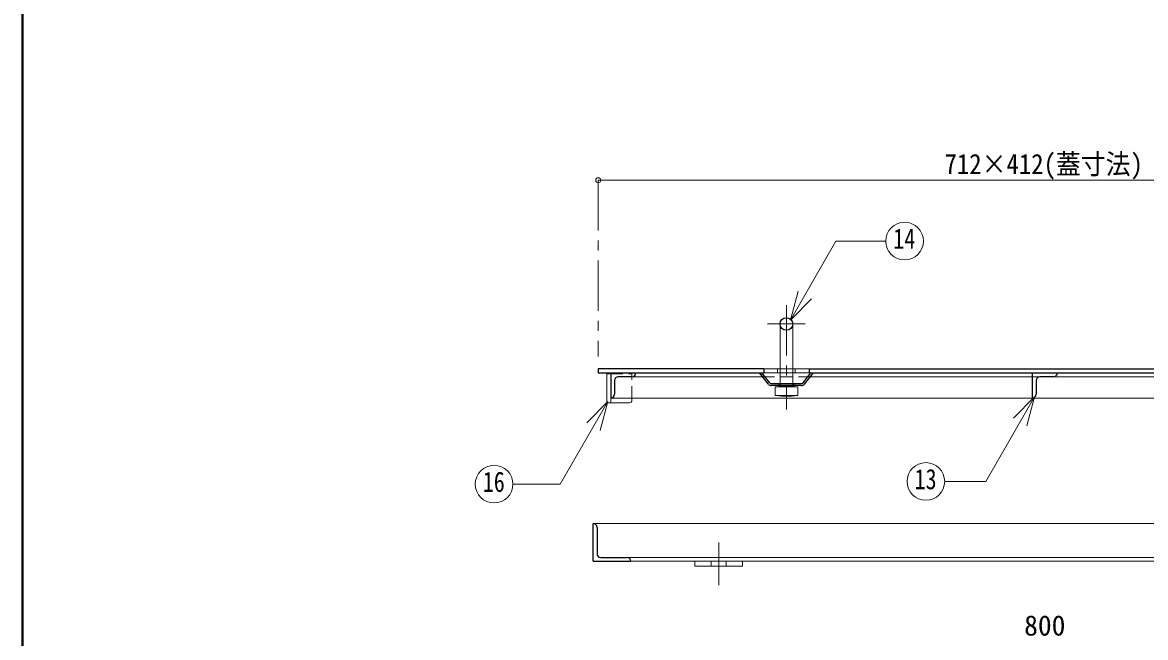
# Model space of a CAD drawing. Units: millimetres at full size, sheet at 1:8; details may follow other scales. Extents: x -1701 to 1539, y -1061 to 1187.
# Drawn here: x -1701 to -806, y 2 to 491 of the extents above; entities that cross this region are included whole.
import ezdxf
from ezdxf.enums import TextEntityAlignment as Align

# ---------------------------------------------------------------- set-up
doc = ezdxf.new("R2010")
doc.units = ezdxf.units.MM
doc.header["$LTSCALE"] = 8
doc.header["$PDMODE"] = 32
doc.header["$PDSIZE"] = 4
doc.linetypes.add('CHAIN1', pattern=[8, 5, -1, 1, -1])
doc.linetypes.add('DASHED1', pattern=[1.8, 1.2, -0.6])
doc.layers.add('0-0_ﾚｲﾔ1', color=4, linetype='Continuous', lineweight=9)
doc.styles.add('ＭＳ ゴシック', font='')
doc.styles.get('ＭＳ ゴシック').set_extended_font_data('MS Gothic')

msp = doc.modelspace()

# ---------------------------------------------------------------- linework, layer by layer
at = {"layer": '0-0_ﾚｲﾔ1', "color": 1, "lineweight": 40}
msp.add_line((-1700.972, -1060.763), (-1700.972, 1187.237), dxfattribs=at)
at = {"layer": '0-0_ﾚｲﾔ1'}
for p, q in [((-529.972, 365.737), (-1241.972, 365.737)), ((-1096.972, 215.437), (-1098.972, 215.437)), ((-1084.972, 215.437), (-1086.972, 215.437)), ((-1214.972, 209.237), (-1111.072, 209.237)), ((-1096.972, 212.237), (-1098.972, 212.237)), ((-1084.972, 212.237), (-1086.972, 212.237)), ((-1072.872, 209.237), (-895.972, 209.237)), ((-878.972, 209.237), (-699.072, 209.237)), ((-539.972, 192.237), (-1231.972, 192.237)), ((-1217.172, 188.437), (-1231.972, 188.437)), ((-1215.172, 190.437), (-1215.172, 192.237)), ((-1164.972, 58.237), (-1164.972, 62.237)), ((-1164.972, 58.237), (-1126.972, 58.237)), ((-1126.972, 58.237), (-1126.972, 62.237))]:
    msp.add_line(p, q, dxfattribs=at)
at = {"layer": '0-0_ﾚｲﾔ1', "linetype": 'CHAIN1'}
for p, q in [((-1241.972, 365.737), (-1241.972, 225.437)), ((-1091.972, 266.237), (-1091.972, 183.237)), ((-1076.972, 251.237), (-1106.972, 251.237)), ((-1145.972, 43.237), (-1145.972, 77.237))]:
    msp.add_line(p, q, dxfattribs=at)
at = {"layer": '0-0_ﾚｲﾔ1', "color": 7, "lineweight": 18}
for p, q in [((-1088.855, 254.28), (-1052.49, 317.266)), ((-1012.785, 317.266), (-1052.49, 317.266)), ((-1088.855, 254.28), (-1082.643, 277.462)), ((-1088.855, 254.28), (-1071.884, 271.251)), ((-1096.972, 251.237), (-1096.972, 203.737)), ((-1086.972, 251.237), (-1086.972, 203.737)), ((-1109.972, 215.437), (-1098.972, 215.437)), ((-1098.972, 215.437), (-1098.972, 212.237)), ((-1084.972, 215.437), (-1073.972, 215.437)), ((-1084.972, 215.437), (-1084.972, 212.237)), ((-1231.972, 211.437), (-1235.172, 211.437)), ((-1235.172, 211.437), (-1235.172, 188.437)), ((-1098.972, 212.237), (-1109.972, 212.237)), ((-1073.972, 212.237), (-1084.972, 212.237)), ((-1082.972, 201.237), (-1100.972, 201.237)), ((-1100.972, 194.237), (-1100.972, 201.237)), ((-1096.972, 202.237), (-1096.972, 201.637)), ((-1091.972, 201.237), (-1091.972, 194.237)), ((-1087.972, 201.737), (-1082.972, 201.237)), ((-1086.972, 202.237), (-1086.972, 201.637)), ((-1082.972, 194.237), (-1082.972, 201.237)), ((-1234.209, 189.575), (-1272.255, 123.677)), ((-1234.209, 189.575), (-1251.179, 172.604)), ((-1234.209, 189.575), (-1240.42, 166.393)), ((-1231.972, 188.437), (-1235.172, 188.437)), ((-1231.972, 192.237), (-1231.972, 188.437)), ((-1095.972, 193.737), (-1100.972, 194.237)), ((-1082.972, 194.237), (-1100.972, 194.237)), ((-1091.972, 194.237), (-1095.972, 193.737)), ((-1087.972, 193.737), (-1095.972, 193.737)), ((-894.088, 193.177), (-932.979, 125.816)), ((-894.088, 193.177), (-911.059, 176.207)), ((-894.088, 193.177), (-900.3, 169.995)), ((-965.807, 125.816), (-932.979, 125.816)), ((-1310.028, 123.677), (-1272.255, 123.677)), ((-525.972, 92.237), (-1245.972, 92.237)), ((-1218.972, 65.237), (-552.972, 65.237)), ((-1215.972, 62.237), (-555.972, 62.237))]:
    msp.add_line(p, q, dxfattribs=at)
at = {"layer": '0-0_ﾚｲﾔ1', "color": 5, "lineweight": 25}
for p, q in [((-1241.972, 215.437), (-1241.972, 212.237)), ((-1109.972, 215.437), (-1241.972, 215.437)), ((-1109.972, 215.437), (-1109.972, 212.237)), ((-1073.972, 215.437), (-697.972, 215.437)), ((-1073.972, 215.437), (-1073.972, 212.237)), ((-1241.972, 212.237), (-1109.972, 212.237)), ((-1231.972, 212.237), (-1231.972, 192.237)), ((-1228.972, 206.237), (-1228.972, 195.237)), ((-1214.972, 209.237), (-1225.972, 209.237)), ((-1106.373, 203.363), (-1113.472, 212.237)), ((-1105.202, 204.3), (-1111.552, 212.237)), ((-1078.743, 204.3), (-1072.393, 212.237)), ((-1077.572, 203.363), (-1070.472, 212.237)), ((-1073.972, 212.237), (-697.972, 212.237)), ((-895.972, 212.237), (-895.972, 192.237)), ((-892.972, 206.237), (-892.972, 195.237)), ((-878.972, 209.237), (-889.972, 209.237)), ((-1104.031, 203.737), (-1079.914, 203.737)), ((-1079.914, 202.237), (-1104.031, 202.237)), ((-1245.972, 62.237), (-1245.972, 92.237)), ((-1242.972, 89.237), (-1242.972, 68.237)), ((-1239.972, 65.237), (-1218.972, 65.237)), ((-1245.972, 62.237), (-1215.972, 62.237))]:
    msp.add_line(p, q, dxfattribs=at)
at = {"layer": '0-0_ﾚｲﾔ1', "linetype": 'DASHED1'}
for p, q in [((-1096.972, 215.437), (-1086.972, 215.437)), ((-1231.972, 211.437), (-1215.172, 211.437)), ((-1215.172, 192.237), (-1215.172, 211.437)), ((-1111.072, 209.237), (-1072.872, 209.237)), ((-1086.972, 212.237), (-1096.972, 212.237)), ((-895.972, 209.237), (-889.972, 209.237)), ((-1096.972, 203.737), (-1096.972, 202.237)), ((-1086.972, 203.737), (-1086.972, 202.237)), ((-1151.972, 58.237), (-1151.972, 62.237)), ((-1139.972, 58.237), (-1139.972, 62.237))]:
    msp.add_line(p, q, dxfattribs=at)
at = {"layer": '0-0_ﾚｲﾔ1', "color": 7, "linetype": 'DASHED1', "lineweight": 18}
for p, q in [((-1097.972, 203.737), (-1097.972, 202.237)), ((-1085.972, 203.737), (-1085.972, 202.237))]:
    msp.add_line(p, q, dxfattribs=at)
at = {"layer": '0-0_ﾚｲﾔ1', "color": 7, "lineweight": 18}
for points in [[(-1100.972, 201.237), (-1095.972, 201.737), (-1091.972, 201.237)], [(-1091.972, 201.237), (-1087.972, 201.737), (-1095.972, 201.737)], [(-1082.972, 194.237), (-1087.972, 193.737), (-1091.972, 194.237)]]:
    msp.add_lwpolyline(points, dxfattribs=at)
for centre in [(-997.785, 317.266), (-1325.028, 123.677), (-980.807, 125.816)]:
    msp.add_circle(centre, 15, dxfattribs=at)
at = {"layer": '0-0_ﾚｲﾔ1', "color": 5, "lineweight": 25}
msp.add_circle((-1091.972, 251.237), 5, dxfattribs=at)
for centre, radius, start, end in [((-1225.972, 206.237), 3, 90, 180), ((-1214.972, 212.237), 3, 270, 0), ((-889.972, 206.237), 3, 90, 180), ((-878.972, 212.237), 3, 270, 0), ((-1104.031, 205.237), 3, 218.65981, 270), ((-1104.031, 205.237), 1.5, 218.65981, 270), ((-1079.914, 205.237), 1.5, 270, 321.34019), ((-1079.914, 205.237), 3, 270, 321.34019), ((-1231.972, 195.237), 3, 270, 0), ((-895.972, 195.237), 3, 270, 0), ((-1245.972, 89.237), 3, 0, 90), ((-1239.972, 68.237), 3, 180, 270), ((-1218.972, 62.237), 3, 0, 90)]:
    msp.add_arc(centre, radius, start, end, dxfattribs=at)
at = {"layer": '0-0_ﾚｲﾔ1'}
msp.add_arc((-1217.172, 190.437), 2, 270, 0, dxfattribs=at)
at = {"layer": '0-0_ﾚｲﾔ1', "color": 1}
msp.add_point((-1241.972, 365.737), dxfattribs=at)

# ---------------------------------------------------------------- texts
at = {"layer": '0-0_ﾚｲﾔ1', "color": 7, "style": 'ＭＳ ゴシック'}
for s, width, p in [('712×412(蓋寸法)', 0.9, (-965.972, 365.737)), ('14', 0.8, (-1006.785, 306.266)), ('13', 0.8, (-989.807, 114.816)), ('16', 0.8, (-1334.028, 112.677))]:
    msp.add_text(s, height=16.13, dxfattribs=dict(at, width=width)).set_placement(p, align=Align.BOTTOM_LEFT)
msp.add_text('800', height=16.13, dxfattribs=at).set_placement((-902.472, -1.763), align=Align.BOTTOM_LEFT)

doc.saveas('drawing.dxf')
